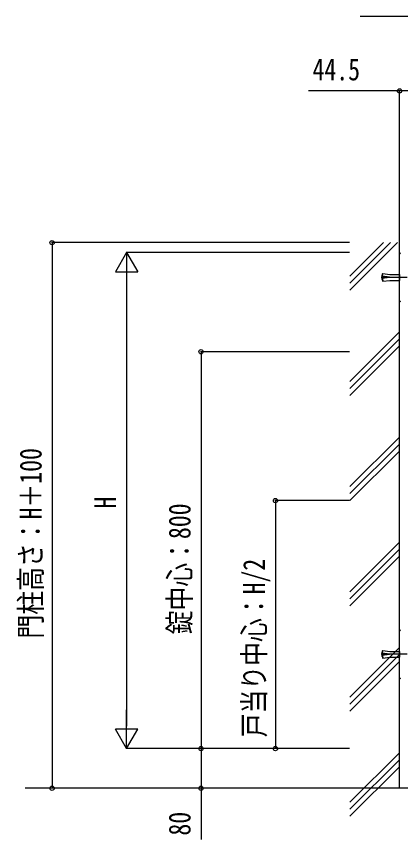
# Model space of a CAD drawing. Units: millimetres, scale not verified. Extents: x -4205 to 4205, y -2970 to 2970.
# Drawn here: x 653 to 1427, y -184 to 1475 of the extents above; entities that cross this region are included whole.
import ezdxf
from ezdxf.enums import TextEntityAlignment as Align

# ---------------------------------------------------------------- set-up
doc = ezdxf.new("R2010")
doc.units = ezdxf.units.MM
doc.header["$LTSCALE"] = 20
doc.layers.add('0-3_YKK_A1', color=4, linetype='Continuous')
doc.layers.add('0-4_YKK_D', color=6, linetype='Continuous')
doc.styles.add('ＭＳ ゴシック', font='')
doc.styles.get('ＭＳ ゴシック').set_extended_font_data('MS Gothic')

msp = doc.modelspace()

# ---------------------------------------------------------------- linework, layer by layer
at = {"layer": '0-3_YKK_A1'}
for p, q in [((1325.02, 951.37), (1392.65, 1019)), ((1325.02, 937.23), (1406.79, 1019)), ((1325.02, 923.08), (1420.94, 1019)), ((1425.02, -81), (1425.02, 1019)), ((1425.02, 902.38), (1425.02, 995.62)), ((1440.12, 949), (1387.71, 949)), ((1390.02, 953.5), (1389.52, 953)), ((1389.52, 953), (1389.52, 945)), ((1390.02, 953.5), (1390.02, 944.5)), ((1390.02, 953.5), (1390.39, 953.46)), ((1390.13, 951.31), (1390.73, 956.25)), ((1405.02, 949.5), (1390.13, 951.31)), ((1405.02, 948.5), (1390.13, 946.69)), ((1390.13, 946.69), (1390.73, 941.75)), ((1390.63, 951.25), (1391.29, 956.69)), ((1390.63, 946.75), (1391.29, 941.31)), ((1390.73, 956.25), (1391.29, 956.69)), ((1405.02, 948.5), (1405.02, 949.5)), ((1424.52, 955), (1424.52, 943)), ((1425.02, 954.5), (1424.52, 955)), ((1425.02, 943.5), (1425.02, 954.5)), ((1389.52, 945), (1390.02, 944.5)), ((1390.02, 944.5), (1390.39, 944.54)), ((1390.73, 941.75), (1391.29, 941.31)), ((1391.29, 941.29), (1405.35, 943)), ((1405.35, 943), (1424.52, 943)), ((1425.02, 943.5), (1424.52, 943)), ((1325.02, 739.24), (1425.02, 839.24)), ((1325.02, 725.09), (1425.02, 825.09)), ((1325.02, 710.95), (1425.02, 810.95)), ((1325.02, 527.1), (1425.02, 627.1)), ((1325.02, 512.96), (1425.02, 612.96)), ((1325.02, 498.82), (1425.02, 598.82)), ((1325.02, 314.97), (1425.02, 414.97)), ((1325.02, 300.83), (1425.02, 400.83)), ((1325.02, 286.69), (1425.02, 386.69)), ((1425.02, 142.38), (1425.02, 235.62)), ((1325.02, 102.84), (1425.02, 202.84)), ((1325.02, 88.7), (1425.02, 188.7)), ((1440.12, 189), (1387.71, 189)), ((1390.02, 193.5), (1389.52, 193)), ((1389.52, 193), (1389.52, 185)), ((1389.52, 185), (1390.02, 184.5)), ((1390.02, 193.5), (1390.02, 184.5)), ((1390.02, 193.5), (1390.39, 193.46)), ((1390.02, 184.5), (1390.39, 184.54)), ((1390.13, 191.31), (1390.73, 196.25)), ((1405.02, 189.5), (1390.13, 191.31)), ((1405.02, 188.5), (1390.13, 186.69)), ((1390.13, 186.69), (1390.73, 181.75)), ((1390.63, 191.25), (1391.29, 196.69)), ((1390.63, 186.75), (1391.29, 181.31)), ((1390.73, 196.25), (1391.29, 196.69)), ((1391.29, 181.29), (1405.35, 183)), ((1405.02, 188.5), (1405.02, 189.5)), ((1405.35, 183), (1424.52, 183)), ((1424.52, 195), (1424.52, 183)), ((1425.02, 194.5), (1424.52, 195)), ((1425.02, 183.5), (1424.52, 183)), ((1425.02, 183.5), (1425.02, 194.5)), ((1325.02, 74.56), (1425.02, 174.56)), ((1390.73, 181.75), (1391.29, 181.31)), ((1325.02, -109.29), (1425.02, -9.29)), ((1325.02, -123.43), (1425.02, -23.43)), ((1325.02, -137.58), (1425.02, -37.58)), ((1850.52, -81), (670.83, -81))]:
    msp.add_line(p, q, dxfattribs=at)
for points in [[(1391.29, 956.71), (1405.35, 955), (1424.52, 955)], [(1391.29, 196.71), (1405.35, 195), (1424.52, 195)]]:
    msp.add_lwpolyline(points, dxfattribs=at)
for centre, start, end in [((1427.02, 995.62), 93.5, 180), ((1427.02, 902.38), 180, 266.5), ((1427.02, 235.62), 93.5, 180), ((1427.02, 142.38), 180, 266.5)]:
    msp.add_arc(centre, 2, start, end, dxfattribs=at)
at = {"layer": '0-4_YKK_D'}
for p, q in [((1425.02, 1020), (1425.02, 1326)), ((1324.02, 1019), (724.02, 1019)), ((725.02, 1019), (725.02, -81)), ((875.02, 999), (852.52, 960.03)), ((1324.02, 999), (874.02, 999)), ((875.02, 999), (897.52, 960.03)), ((875.02, 999), (875.02, 921.06)), ((852.52, 960.03), (897.52, 960.03)), ((875.02, 954), (875.02, 44)), ((1324.02, 799), (1024.02, 799)), ((1025.02, 799), (1025.02, -1)), ((1324.02, 499), (1174.02, 499)), ((1175.02, 499), (1175.02, -1)), ((875.02, -1), (875.02, 76.94)), ((875.02, -1), (852.52, 37.97)), ((897.52, 37.97), (852.52, 37.97)), ((875.02, -1), (897.52, 37.97)), ((1324.02, -1), (874.02, -1)), ((1324.02, -1), (1024.02, -1)), ((1324.02, -1), (1024.02, -1)), ((1324.02, -1), (1174.02, -1)), ((1424.02, -81), (724.02, -81)), ((1424.02, -81), (1024.02, -81))]:
    msp.add_line(p, q, dxfattribs=at)
for points in [[(1507.02, 1325), (1483.22, 1475), (1345.62, 1475)], [(1469.52, 1325), (1425.02, 1325), (1241.62, 1325)], [(1025.02, -1), (1025.02, -81), (1025.02, -184.4)]]:
    msp.add_lwpolyline(points, dxfattribs=at)
for centre in [(1425.02, 1325), (725.02, 1019), (1025.02, 799), (1175.02, 499), (1025.02, -1), (1175.02, -1), (725.02, -81), (1025.02, -81)]:
    msp.add_circle(centre, 4.25, dxfattribs=at)

# ---------------------------------------------------------------- texts
at = {"layer": '0-4_YKK_D', "style": 'ＭＳ ゴシック', "width": 0.8}
msp.add_text('44.5', height=43.99, dxfattribs=at).set_placement((1249.62, 1333), align=Align.BOTTOM_LEFT)
for s, p in [('門柱高さ：H＋100', (717.02, 221)), ('H', (867.02, 483)), ('錠中心：800', (1017.02, 229.4)), ('戸当り中心：H/2', (1167.02, 21.8)), ('80', (1017.02, -176.4))]:
    msp.add_text(s, height=43.99, rotation=90, dxfattribs=at).set_placement(p, align=Align.BOTTOM_LEFT)

doc.saveas('drawing.dxf')
